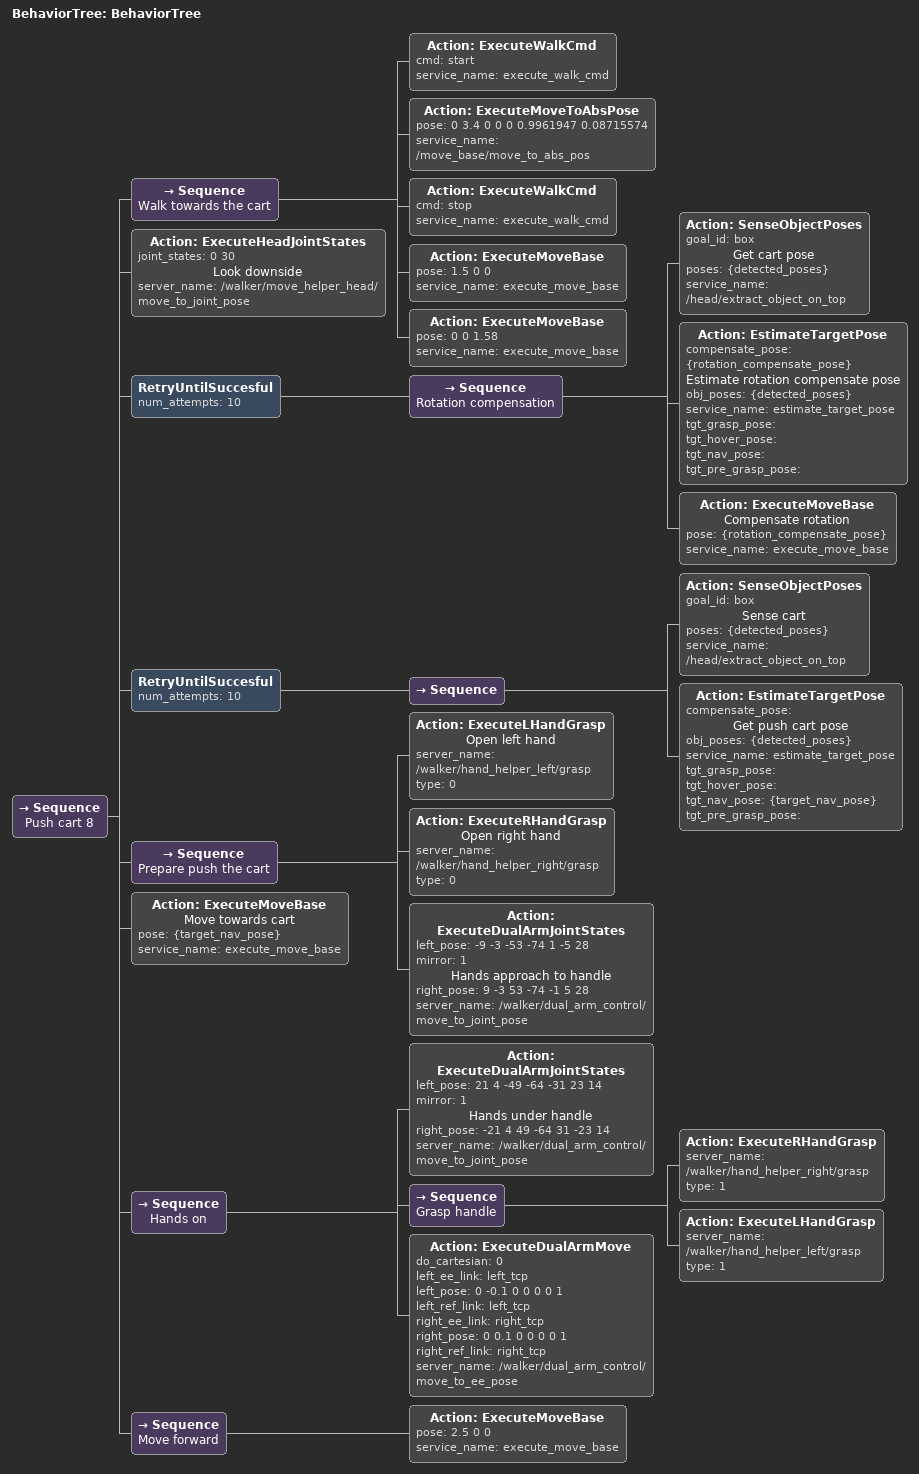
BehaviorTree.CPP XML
<?xml version="1.0"?>
<root main_tree_to_execute="BehaviorTree">
    <BehaviorTree ID="BehaviorTree">
        <Sequence name="Push cart 8">
            <Sequence name="Walk towards the cart">
                <Action ID="ExecuteWalkCmd" cmd="start" service_name="execute_walk_cmd"/>
                <Action ID="ExecuteMoveToAbsPose" pose="0 3.4 0 0 0 0.9961947 0.08715574" service_name="/move_base/move_to_abs_pos"/>
                <Action ID="ExecuteWalkCmd" cmd="stop" service_name="execute_walk_cmd"/>
                <Action ID="ExecuteMoveBase" pose="1.5 0 0" service_name="execute_move_base"/>
                <Action ID="ExecuteMoveBase" pose="0 0 1.58" service_name="execute_move_base"/>
            </Sequence>
            <Action ID="ExecuteHeadJointStates" joint_states="0 30" name="Look downside" server_name="/walker/move_helper_head/move_to_joint_pose"/>
            <RetryUntilSuccesful num_attempts="10">
                <Sequence name="Rotation compensation">
                    <Action ID="SenseObjectPoses" goal_id="box" name="Get cart pose" poses="{detected_poses}" service_name="/head/extract_object_on_top"/>
                    <Action ID="EstimateTargetPose" compensate_pose="{rotation_compensate_pose}" name="Estimate rotation compensate pose" obj_poses="{detected_poses}" service_name="estimate_target_pose" tgt_grasp_pose="" tgt_hover_pose="" tgt_nav_pose="" tgt_pre_grasp_pose=""/>
                    <Action ID="ExecuteMoveBase" name="Compensate rotation" pose="{rotation_compensate_pose}" service_name="execute_move_base"/>
                </Sequence>
            </RetryUntilSuccesful>
            <RetryUntilSuccesful num_attempts="10">
                <Sequence>
                    <Action ID="SenseObjectPoses" goal_id="box" name="Sense cart" poses="{detected_poses}" service_name="/head/extract_object_on_top"/>
                    <Action ID="EstimateTargetPose" compensate_pose="" name="Get push cart pose" obj_poses="{detected_poses}" service_name="estimate_target_pose" tgt_grasp_pose="" tgt_hover_pose="" tgt_nav_pose="{target_nav_pose}" tgt_pre_grasp_pose=""/>
                </Sequence>
            </RetryUntilSuccesful>
            <Sequence name="Prepare push the cart">
                <Action ID="ExecuteLHandGrasp" name="Open left hand" server_name="/walker/hand_helper_left/grasp" type="0"/>
                <Action ID="ExecuteRHandGrasp" name="Open right hand" server_name="/walker/hand_helper_right/grasp" type="0"/>
                <Action ID="ExecuteDualArmJointStates" left_pose="-9 -3 -53 -74 1 -5 28" mirror="1" name="Hands approach to handle" right_pose="9 -3 53 -74 -1 5 28" server_name="/walker/dual_arm_control/move_to_joint_pose"/>
            </Sequence>
            <Action ID="ExecuteMoveBase" name="Move towards cart" pose="{target_nav_pose}" service_name="execute_move_base"/>
            <Sequence name="Hands on">
                <Action ID="ExecuteDualArmJointStates" left_pose="21 4 -49 -64 -31 23 14" mirror="1" name="Hands under handle" right_pose="-21 4 49 -64 31 -23 14" server_name="/walker/dual_arm_control/move_to_joint_pose"/>
                <Sequence name="Grasp handle">
                    <Action ID="ExecuteRHandGrasp" server_name="/walker/hand_helper_right/grasp" type="1"/>
                    <Action ID="ExecuteLHandGrasp" server_name="/walker/hand_helper_left/grasp" type="1"/>
                </Sequence>
                <Action ID="ExecuteDualArmMove" do_cartesian="0" left_ee_link="left_tcp" left_pose="0 -0.1 0 0 0 0 1" left_ref_link="left_tcp" right_ee_link="right_tcp" right_pose="0 0.1 0 0 0 0 1" right_ref_link="right_tcp" server_name="/walker/dual_arm_control/move_to_ee_pose"/>
            </Sequence>
            <Sequence name="Move forward">
                <Action ID="ExecuteMoveBase" pose="2.5 0 0" service_name="execute_move_base"/>
            </Sequence>
        </Sequence>
    </BehaviorTree>
</root>
